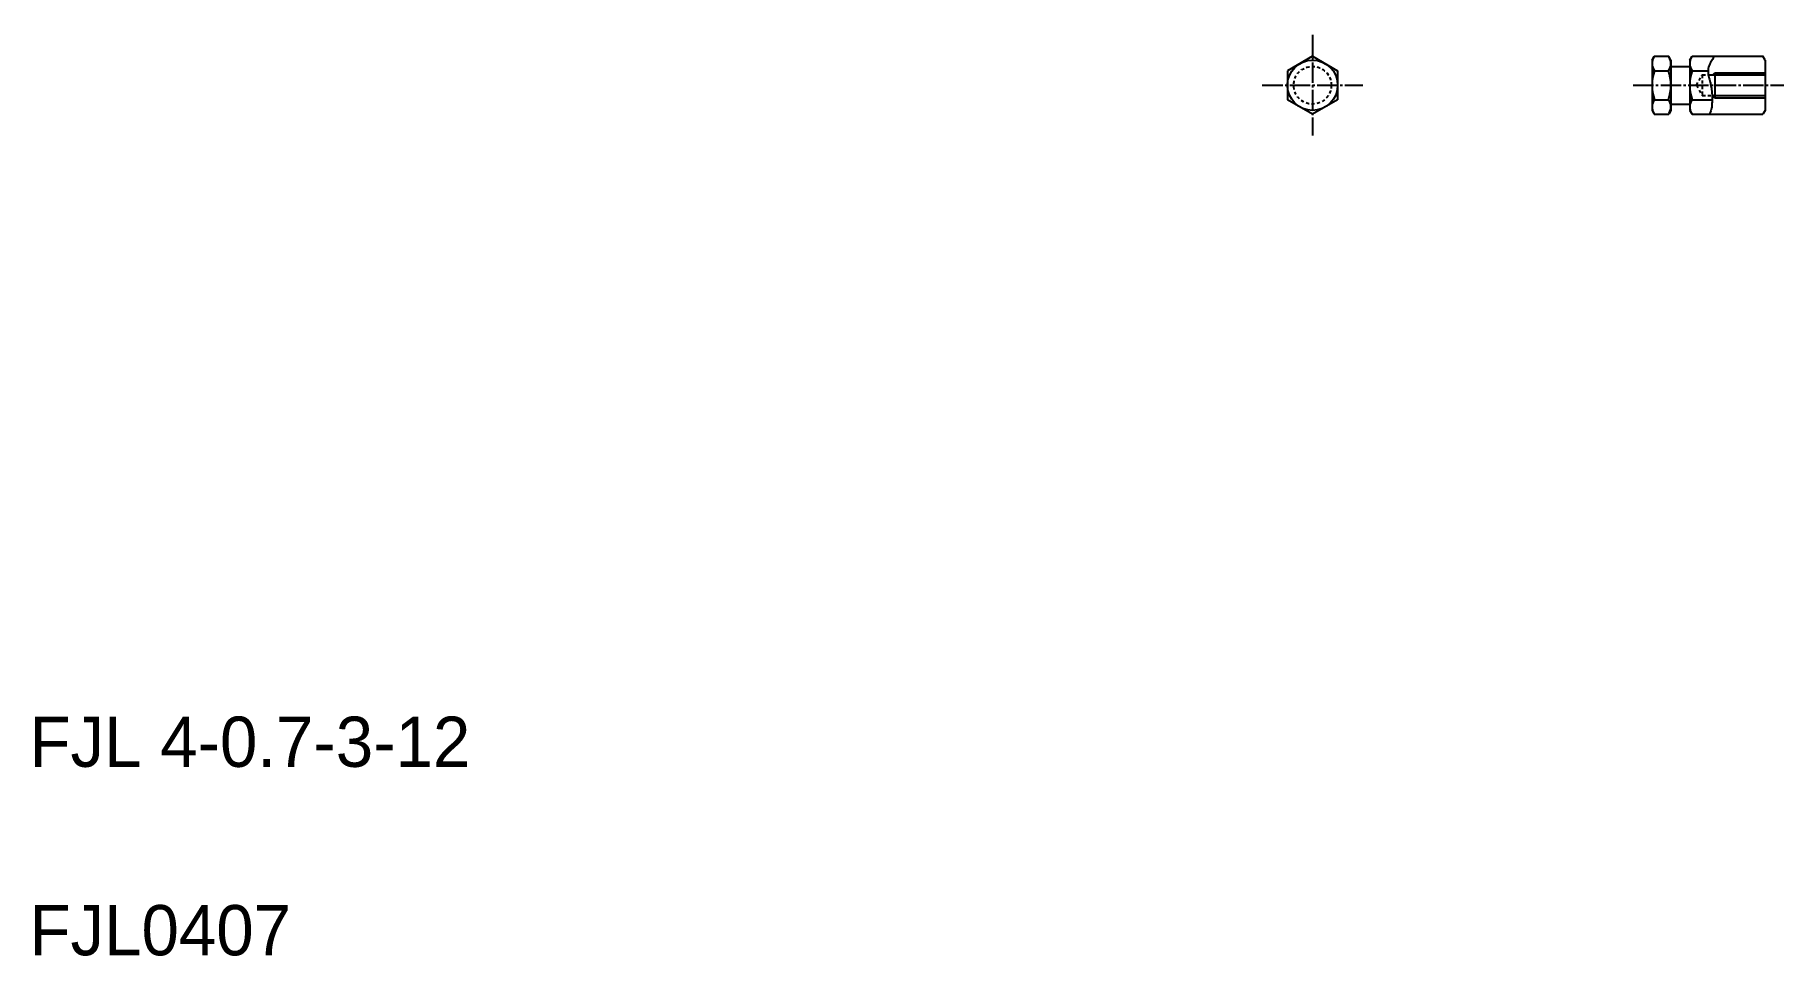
# Model space of a CAD drawing. Extents: x 21 to 299, y 20 to 167.
import ezdxf

# ---------------------------------------------------------------- set-up
doc = ezdxf.new("R2010")
doc.units = 0
doc.header["$LTSCALE"] = 0.25
doc.linetypes.add('CENTER', pattern=[17.5, 13, -1.5, 1.5, -1.5])
doc.linetypes.add('DASHED', pattern=[3.5, 2, -1.5])
doc.layers.get('0').update_dxf_attribs({"linetype": 'CONTINUOUS'})
doc.layers.add('CENTER', color=1, linetype='CENTER')

msp = doc.modelspace()

# ---------------------------------------------------------------- linework, layer by layer
for p, q in [((224.19, 163.13), (220.19, 160.82)), ((224.19, 163.13), (228.19, 160.82)), ((278.22, 162.51), (278.58, 163.13)), ((278.22, 162.51), (278.22, 154.51)), ((278.58, 163.13), (280.87, 163.13)), ((281.22, 162.51), (280.87, 163.13)), ((281.22, 162.51), (281.22, 154.51)), ((281.22, 161.51), (284.22, 161.51)), ((284.22, 162.51), (284.58, 163.13)), ((284.22, 162.51), (284.22, 154.51)), ((284.58, 163.13), (295.87, 163.13)), ((296.22, 162.51), (295.87, 163.13)), ((296.22, 162.51), (296.22, 154.51)), ((220.19, 160.82), (220.19, 156.2)), ((220.19, 159.67), (220.19, 159.67)), ((228.19, 160.82), (228.19, 156.2)), ((278.59, 160.82), (280.86, 160.82)), ((284.59, 160.82), (287.13, 160.82)), ((287.17, 160.16), (296.22, 160.16)), ((288.22, 160.51), (288.22, 156.51)), ((220.19, 158.51), (220.19, 158.51)), ((224.19, 153.89), (220.19, 156.2)), ((228.19, 156.2), (224.19, 153.89)), ((278.59, 156.2), (280.86, 156.2)), ((284.59, 156.2), (287.78, 156.2)), ((287.78, 156.86), (296.22, 156.86)), ((278.22, 154.51), (278.58, 153.89)), ((278.58, 153.89), (280.87, 153.89)), ((281.22, 154.51), (280.87, 153.89)), ((281.22, 155.51), (284.22, 155.51)), ((284.22, 154.51), (284.58, 153.89)), ((284.58, 153.89), (295.87, 153.89)), ((296.22, 154.51), (295.87, 153.89))]:
    msp.add_line(p, q)
at = {"color": 3, "linetype": 'DASHED'}
for p, q in [((285.27, 158.51), (286.22, 160.16)), ((286.22, 160.16), (287.17, 160.16)), ((286.22, 160.16), (286.22, 156.86)), ((285.27, 158.51), (286.22, 156.86)), ((286.22, 156.86), (287.78, 156.86))]:
    msp.add_line(p, q, dxfattribs=at)
at = {"color": 3}
for p, q in [((287.87, 160.16), (288.22, 160.51)), ((288.22, 160.51), (296.22, 160.51)), ((287.87, 156.86), (288.22, 156.51)), ((288.22, 156.51), (296.22, 156.51))]:
    msp.add_line(p, q, dxfattribs=at)
msp.add_lwpolyline([(288.15, 163.13, 0.010671), (287.72, 162.46, 0.03773), (287.35, 161.75, 0.073213), (287.15, 160.98, 0.067714), (287.17, 160.18, 0.028805), (287.35, 159.4, -0.01657), (287.55, 158.62, -0.020083), (287.69, 157.83, -0.020623), (287.77, 157.03, -0.015898), (287.78, 156.23, -0.014486), (287.75, 155.43, -0.040779), (287.64, 154.64, -0.068248), (287.35, 153.89)], format="xyb", dxfattribs=at)
msp.add_circle((224.19, 158.51), 4)
at = {"color": 3, "linetype": 'DASHED'}
msp.add_circle((224.19, 158.51), 3, dxfattribs=at)
for centre, radius, start, end in [((280.22, 161.98), 2, 150, 215.2644), ((279.22, 161.98), 2, 324.7356, 30), ((286.22, 161.98), 2, 150, 215.2644), ((285.67, 158.51), 7.45, 161.9403, 198.0597), ((273.77, 158.51), 7.45, 341.9403, 18.0597), ((291.67, 158.51), 7.45, 161.9403, 198.0597), ((280.22, 155.05), 2, 144.7356, 210), ((279.22, 155.05), 2, 330, 35.2644), ((286.22, 155.05), 2, 144.7356, 210)]:
    msp.add_arc(centre, radius, start, end)
at = {"layer": 'CENTER', "color": 1, "linetype": 'CENTER'}
for p, q in [((224.19, 166.51), (224.19, 150.51)), ((216.19, 158.51), (232.19, 158.51)), ((275.22, 158.51), (299.22, 158.51))]:
    msp.add_line(p, q, dxfattribs=at)

# ---------------------------------------------------------------- texts
for s, p in [('FJL 4-0.7-3-12', (20, 50)), ('FJL0407', (20, 20))]:
    msp.add_text(s, height=8).set_placement(p)

doc.saveas('drawing.dxf')
